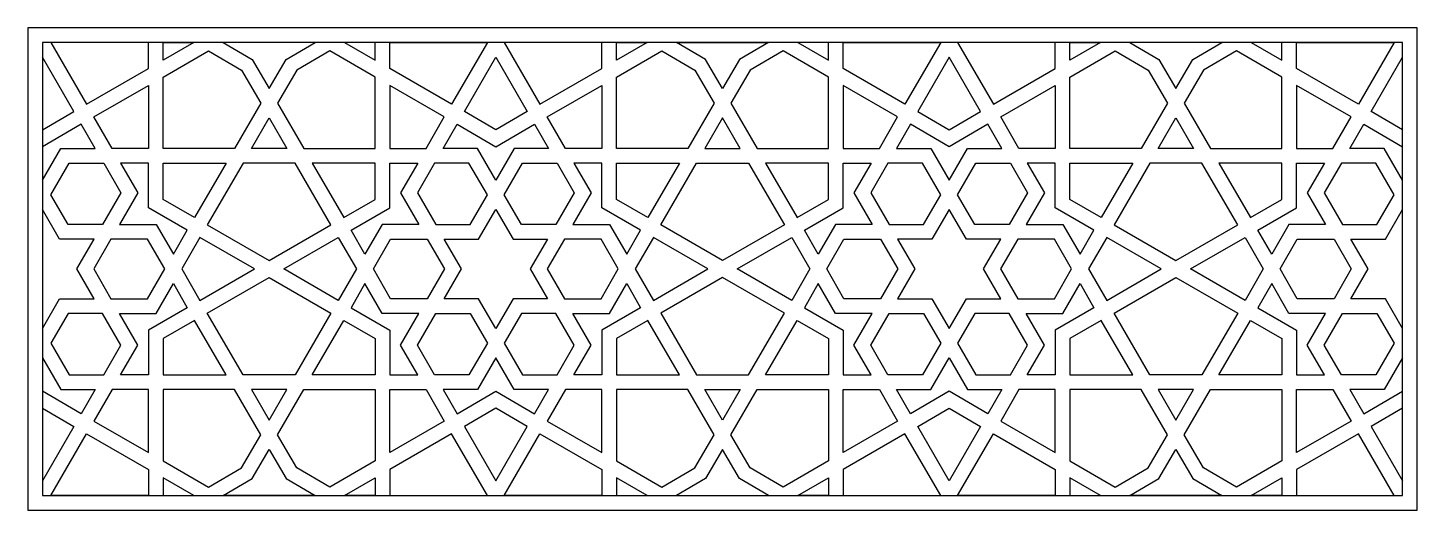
# Model space of a CAD drawing. Header units: millimetres. Extents: x 15048 to 19782, y 3631 to 5275.
import ezdxf

# ---------------------------------------------------------------- set-up
doc = ezdxf.new("R2010")
doc.units = ezdxf.units.MM
doc.layers.get('0').update_dxf_attribs({"color": 1, "true_color": 0xff0000})

msp = doc.modelspace()

# ---------------------------------------------------------------- linework, layer by layer
for points in [[(15048.4, 3630.6), (19782.3, 3630.6), (19782.3, 5275.2), (15048.4, 5275.2)], [(15098.4, 3680.6), (19732.3, 3680.6), (19732.3, 5225.2), (15098.4, 5225.2)], [(15127.2, 5225.2), (15248.9, 5014.5), (15459.5, 5136.2), (15459.5, 5225.2)], [(15509.5, 5225.2), (15613.7, 5225.2), (15509.5, 5165)], [(15870.7, 5225.2), (15713.7, 5225.2), (15812.8, 5167.3), (15870.7, 5068.3), (15928.6, 5167.3), (16027.6, 5225.2)], [(16231.8, 5225.2), (16127.6, 5225.2), (16231.8, 5165)], [(16614.1, 5225.2), (16492.5, 5014.5), (16281.8, 5136.2), (16281.8, 5225.2)], [(16671.9, 5225.2), (16793.5, 5014.5), (17004.2, 5136.2), (17004.2, 5225.2)], [(17054.2, 5225.2), (17158.4, 5225.2), (17054.2, 5165)], [(17415.3, 5225.2), (17572.3, 5225.2), (17473.2, 5167.3), (17415.3, 5068.3), (17357.4, 5167.3), (17258.4, 5225.2)], [(17776.5, 5225.2), (17672.3, 5225.2), (17776.5, 5165)], [(18158.8, 5225.2), (18037.1, 5014.5), (17826.5, 5136.2), (17826.5, 5225.2)], [(18216.5, 5225.2), (18338.1, 5014.5), (18548.8, 5136.2), (18548.8, 5225.2)], [(18598.8, 5225.2), (18703, 5225.2), (18598.8, 5165)], [(18960, 5225.2), (18803, 5225.2), (18902, 5167.3), (18960, 5068.3), (19017.9, 5167.3), (19116.9, 5225.2)], [(19321.1, 5225.2), (19216.9, 5225.2), (19321.1, 5165)], [(19703.4, 5225.2), (19581.8, 5014.5), (19371.1, 5136.2), (19371.1, 5225.2)], [(15752.8, 4864), (15509.5, 4864), (15509.5, 5107.3), (15663.9, 5196.4), (15776.2, 5130.7), (15841.9, 5018.4)], [(15988.6, 4864), (16231.8, 4864), (16231.8, 5107.3), (16077.5, 5196.4), (15965.2, 5130.7), (15899.5, 5018.4)], [(16643, 5175.2), (16750.2, 4989.5), (16643, 4927.6), (16535.8, 4989.5)], [(17297.4, 4864), (17054.2, 4864), (17054.2, 5107.3), (17208.5, 5196.4), (17320.9, 5130.7), (17386.6, 5018.4)], [(17533.2, 4864), (17776.5, 4864), (17776.5, 5107.3), (17622.1, 5196.4), (17509.8, 5130.7), (17444.1, 5018.4)], [(18187.6, 4927.6), (18294.8, 4989.5), (18187.6, 5175.2), (18080.4, 4989.5)], [(18842.1, 4864), (18598.8, 4864), (18598.8, 5107.3), (18753.2, 5196.4), (18865.5, 5130.7), (18931.2, 5018.4)], [(19077.9, 4864), (19321.1, 4864), (19321.1, 5107.3), (19166.7, 5196.4), (19054.4, 5130.7), (18988.7, 5018.4)], [(15459.5, 4864), (15335.8, 4864), (15273.9, 4971.2), (15459.5, 5078.4)], [(16281.8, 4864), (16405.6, 4864), (16467.5, 4971.2), (16281.8, 5078.4)], [(17004.2, 4864), (16880.4, 4864), (16818.5, 4971.2), (17004.2, 5078.4)], [(17826.5, 4864), (17950.3, 4864), (18012.1, 4971.2), (17826.5, 5078.4)], [(18548.8, 4864), (18425, 4864), (18363.1, 4971.2), (18548.8, 5078.4)], [(19371.1, 4864), (19494.9, 4864), (19556.8, 4971.2), (19371.1, 5078.4)], [(15870.7, 4968.3), (15930.9, 4864), (15870.7, 4864), (15810.5, 4864)], [(16643, 4755.8), (16580.5, 4864), (16463.4, 4864), (16510.8, 4946.2), (16643, 4869.9), (16775.2, 4946.2), (16822.7, 4864), (16705.5, 4864)], [(17415.3, 4968.3), (17355.2, 4864), (17415.3, 4864), (17475.5, 4864)], [(18187.6, 4755.8), (18250.1, 4864), (18367.3, 4864), (18319.8, 4946.2), (18187.6, 4869.9), (18055.4, 4946.2), (18008, 4864), (18125.1, 4864)], [(18960, 4968.3), (19020.1, 4864), (18960, 4864), (18899.8, 4864)], [(15365.5, 4712.6), (15303, 4604.3), (15185.8, 4604.3), (15127.2, 4705.8), (15189.7, 4814), (15306.9, 4814)], [(15591.7, 4585.1), (15459.5, 4661.4), (15459.5, 4814), (15364.6, 4814), (15423.2, 4712.6), (15360.7, 4604.3), (15485.7, 4604.3), (15544.3, 4502.9)], [(15616.7, 4628.4), (15509.5, 4690.3), (15509.5, 4814), (15723.9, 4814)], [(15870.7, 4481.8), (16081.4, 4603.4), (15959.7, 4814), (15870.7, 4814), (15781.7, 4814), (15660, 4603.4)], [(16124.7, 4628.4), (16231.8, 4690.3), (16231.8, 4814), (16017.5, 4814)], [(16149.7, 4585.1), (16281.8, 4661.4), (16281.8, 4814), (16376.8, 4814), (16318.2, 4712.6), (16380.7, 4604.3), (16255.7, 4604.3), (16197.1, 4502.9)], [(16375.9, 4712.6), (16438.4, 4604.3), (16555.6, 4604.3), (16614.1, 4705.8), (16551.6, 4814), (16434.5, 4814)], [(16910.1, 4712.6), (16847.6, 4604.3), (16730.4, 4604.3), (16671.9, 4705.8), (16734.4, 4814), (16851.5, 4814)], [(17136.4, 4585.1), (17004.2, 4661.4), (17004.2, 4814), (16909.3, 4814), (16967.8, 4712.6), (16905.3, 4604.3), (17030.3, 4604.3), (17088.9, 4502.9)], [(17161.4, 4628.4), (17054.2, 4690.3), (17054.2, 4814), (17268.6, 4814)], [(17415.3, 4481.8), (17204.7, 4603.4), (17326.3, 4814), (17415.3, 4814), (17504.4, 4814), (17626, 4603.4)], [(17669.3, 4628.4), (17776.5, 4690.3), (17776.5, 4814), (17562.1, 4814)], [(17694.3, 4585.1), (17826.5, 4661.4), (17826.5, 4814), (17921.4, 4814), (17862.8, 4712.6), (17925.3, 4604.3), (17800.3, 4604.3), (17741.7, 4502.9)], [(17920.6, 4712.6), (17983.1, 4604.3), (18100.2, 4604.3), (18158.8, 4705.8), (18096.3, 4814), (17979.1, 4814)], [(18454.7, 4712.6), (18392.2, 4604.3), (18275.1, 4604.3), (18216.5, 4705.8), (18279, 4814), (18396.2, 4814)], [(18681, 4585.1), (18548.8, 4661.4), (18548.8, 4814), (18453.9, 4814), (18512.5, 4712.6), (18450, 4604.3), (18575, 4604.3), (18633.5, 4502.9)], [(18706, 4628.4), (18598.8, 4690.3), (18598.8, 4814), (18813.2, 4814)], [(18960, 4481.8), (19170.6, 4603.4), (19049, 4814), (18960, 4814), (18870.9, 4814), (18749.3, 4603.4)], [(19213.9, 4628.4), (19321.1, 4690.3), (19321.1, 4814), (19106.7, 4814)], [(19238.9, 4585.1), (19371.1, 4661.4), (19371.1, 4814), (19466, 4814), (19407.5, 4712.6), (19470, 4604.3), (19345, 4604.3), (19286.4, 4502.9)], [(19465.2, 4712.6), (19527.7, 4604.3), (19644.8, 4604.3), (19703.4, 4705.8), (19640.9, 4814), (19523.8, 4814)], [(16643, 4250), (16584.4, 4351.4), (16467.3, 4351.4), (16525.9, 4452.9), (16467.3, 4554.3), (16584.4, 4554.3), (16643, 4655.8), (16701.6, 4554.3), (16818.7, 4554.3), (16760.1, 4452.9), (16818.7, 4351.4), (16701.6, 4351.4)], [(18187.6, 4250), (18246.2, 4351.4), (18363.4, 4351.4), (18304.8, 4452.9), (18363.4, 4554.3), (18246.2, 4554.3), (18187.6, 4655.8), (18129.1, 4554.3), (18011.9, 4554.3), (18070.5, 4452.9), (18011.9, 4351.4), (18129.1, 4351.4)], [(15273.2, 4452.9), (15331.8, 4351.4), (15456.8, 4351.4), (15515.4, 4452.9), (15456.8, 4554.3), (15331.8, 4554.3)], [(15573.1, 4452.9), (15635, 4345.7), (15820.7, 4452.9), (15635, 4560.1)], [(16168.2, 4452.9), (16106.4, 4345.7), (15920.7, 4452.9), (16106.4, 4560.1)], [(16468.1, 4452.9), (16409.6, 4351.4), (16284.5, 4351.4), (16226, 4452.9), (16284.5, 4554.3), (16409.6, 4554.3)], [(16817.9, 4452.9), (16876.5, 4351.4), (17001.5, 4351.4), (17060, 4452.9), (17001.5, 4554.3), (16876.5, 4554.3)], [(17117.8, 4452.9), (17179.7, 4345.7), (17365.3, 4452.9), (17179.7, 4560.1)], [(17712.9, 4452.9), (17651, 4345.7), (17465.3, 4452.9), (17651, 4560.1)], [(18012.8, 4452.9), (17954.2, 4351.4), (17829.2, 4351.4), (17770.6, 4452.9), (17829.2, 4554.3), (17954.2, 4554.3)], [(18362.5, 4452.9), (18421.1, 4351.4), (18546.1, 4351.4), (18604.7, 4452.9), (18546.1, 4554.3), (18421.1, 4554.3)], [(18662.4, 4452.9), (18724.3, 4345.7), (18910, 4452.9), (18724.3, 4560.1)], [(19257.5, 4452.9), (19195.6, 4345.7), (19010, 4452.9), (19195.6, 4560.1)], [(19557.4, 4452.9), (19498.8, 4351.4), (19373.8, 4351.4), (19315.2, 4452.9), (19373.8, 4554.3), (19498.8, 4554.3)], [(15591.7, 4320.7), (15459.5, 4244.4), (15459.5, 4091.7), (15364.6, 4091.7), (15423.2, 4193.2), (15360.7, 4301.4), (15485.7, 4301.4), (15544.3, 4402.9)], [(15870.7, 4424), (16081.4, 4302.4), (15959.7, 4091.7), (15870.7, 4091.7), (15781.7, 4091.7), (15660, 4302.4)], [(16149.7, 4320.7), (16281.8, 4244.4), (16281.8, 4091.7), (16376.8, 4091.7), (16318.2, 4193.2), (16380.7, 4301.4), (16255.7, 4301.4), (16197.1, 4402.9)], [(17136.4, 4320.7), (17004.2, 4244.4), (17004.2, 4091.7), (16909.3, 4091.7), (16967.8, 4193.2), (16905.3, 4301.4), (17030.3, 4301.4), (17088.9, 4402.9)], [(17415.3, 4424), (17204.7, 4302.4), (17326.3, 4091.7), (17415.3, 4091.7), (17504.4, 4091.7), (17626, 4302.4)], [(17694.3, 4320.7), (17826.5, 4244.4), (17826.5, 4091.7), (17921.4, 4091.7), (17862.8, 4193.2), (17925.3, 4301.4), (17800.3, 4301.4), (17741.7, 4402.9)], [(18681, 4320.7), (18548.8, 4244.4), (18548.8, 4091.7), (18453.9, 4091.7), (18512.5, 4193.2), (18450, 4301.4), (18575, 4301.4), (18633.5, 4402.9)], [(18960, 4424), (19170.6, 4302.4), (19049, 4091.7), (18960, 4091.7), (18870.9, 4091.7), (18749.3, 4302.4)], [(19238.9, 4320.7), (19371.1, 4244.4), (19371.1, 4091.7), (19466, 4091.7), (19407.5, 4193.2), (19470, 4301.4), (19345, 4301.4), (19286.4, 4402.9)], [(15365.5, 4193.2), (15303, 4301.4), (15185.8, 4301.4), (15127.2, 4200), (15189.7, 4091.7), (15306.9, 4091.7)], [(15616.7, 4277.4), (15509.5, 4215.5), (15509.5, 4091.7), (15723.9, 4091.7)], [(16124.7, 4277.4), (16231.8, 4215.5), (16231.8, 4091.7), (16017.5, 4091.7)], [(16375.9, 4193.2), (16438.4, 4301.4), (16555.6, 4301.4), (16614.1, 4200), (16551.6, 4091.7), (16434.5, 4091.7)], [(16910.1, 4193.2), (16847.6, 4301.4), (16730.4, 4301.4), (16671.9, 4200), (16734.4, 4091.7), (16851.5, 4091.7)], [(17161.4, 4277.4), (17054.2, 4215.5), (17054.2, 4091.7), (17268.6, 4091.7)], [(17669.3, 4277.4), (17776.5, 4215.5), (17776.5, 4091.7), (17562.1, 4091.7)], [(17920.6, 4193.2), (17983.1, 4301.4), (18100.2, 4301.4), (18158.8, 4200), (18096.3, 4091.7), (17979.1, 4091.7)], [(18454.7, 4193.2), (18392.2, 4301.4), (18275.1, 4301.4), (18216.5, 4200), (18279, 4091.7), (18396.2, 4091.7)], [(18706, 4277.4), (18598.8, 4215.5), (18598.8, 4091.7), (18813.2, 4091.7)], [(19213.9, 4277.4), (19321.1, 4215.5), (19321.1, 4091.7), (19106.7, 4091.7)], [(19465.2, 4193.2), (19527.7, 4301.4), (19644.8, 4301.4), (19703.4, 4200), (19640.9, 4091.7), (19523.8, 4091.7)], [(16643, 4150), (16580.5, 4041.7), (16463.4, 4041.7), (16510.8, 3959.5), (16643, 4035.9), (16775.2, 3959.5), (16822.7, 4041.7), (16705.5, 4041.7)], [(18187.6, 4150), (18250.1, 4041.7), (18367.3, 4041.7), (18319.8, 3959.5), (18187.6, 4035.9), (18055.4, 3959.5), (18008, 4041.7), (18125.1, 4041.7)], [(15459.5, 4041.7), (15335.8, 4041.7), (15273.9, 3934.5), (15459.5, 3827.3)], [(15752.8, 4041.7), (15509.5, 4041.7), (15509.5, 3798.5), (15663.9, 3709.3), (15776.2, 3775), (15841.9, 3887.3)], [(15870.7, 4041.7), (15810.5, 4041.7), (15870.7, 3937.5), (15930.9, 4041.7)], [(15988.6, 4041.7), (16231.8, 4041.7), (16231.8, 3798.5), (16077.5, 3709.3), (15965.2, 3775), (15899.5, 3887.3)], [(16281.8, 4041.7), (16405.6, 4041.7), (16467.5, 3934.5), (16281.8, 3827.3)], [(17004.2, 4041.7), (16880.4, 4041.7), (16818.5, 3934.5), (17004.2, 3827.3)], [(17297.4, 4041.7), (17054.2, 4041.7), (17054.2, 3798.5), (17208.5, 3709.3), (17320.9, 3775), (17386.6, 3887.3)], [(17415.3, 4041.7), (17475.5, 4041.7), (17415.3, 3937.5), (17355.2, 4041.7)], [(17533.2, 4041.7), (17776.5, 4041.7), (17776.5, 3798.5), (17622.1, 3709.3), (17509.8, 3775), (17444.1, 3887.3)], [(17826.5, 4041.7), (17950.3, 4041.7), (18012.1, 3934.5), (17826.5, 3827.3)], [(18548.8, 4041.7), (18425, 4041.7), (18363.1, 3934.5), (18548.8, 3827.3)], [(18842.1, 4041.7), (18598.8, 4041.7), (18598.8, 3798.5), (18753.2, 3709.3), (18865.5, 3775), (18931.2, 3887.3)], [(18960, 4041.7), (18899.8, 4041.7), (18960, 3937.5), (19020.1, 4041.7)], [(19077.9, 4041.7), (19321.1, 4041.7), (19321.1, 3798.5), (19166.7, 3709.3), (19054.4, 3775), (18988.7, 3887.3)], [(19371.1, 4041.7), (19494.9, 4041.7), (19556.8, 3934.5), (19371.1, 3827.3)], [(16643, 3978.1), (16535.8, 3916.2), (16643, 3730.6), (16750.2, 3916.2)], [(18187.6, 3730.6), (18080.4, 3916.2), (18187.6, 3978.1), (18294.8, 3916.2)], [(15127.2, 3680.6), (15248.9, 3891.2), (15459.5, 3769.6), (15459.5, 3680.6)], [(16614.1, 3680.6), (16492.5, 3891.2), (16281.8, 3769.6), (16281.8, 3680.6)], [(16671.9, 3680.6), (16793.5, 3891.2), (17004.2, 3769.6), (17004.2, 3680.6)], [(18158.8, 3680.6), (18037.1, 3891.2), (17826.5, 3769.6), (17826.5, 3680.6)], [(18216.5, 3680.6), (18338.1, 3891.2), (18548.8, 3769.6), (18548.8, 3680.6)], [(19703.4, 3680.6), (19581.8, 3891.2), (19371.1, 3769.6), (19371.1, 3680.6)], [(15870.7, 3680.6), (15713.7, 3680.6), (15812.8, 3738.5), (15870.7, 3837.5), (15928.6, 3738.5), (16027.6, 3680.6)], [(17415.3, 3680.6), (17572.3, 3680.6), (17473.2, 3738.5), (17415.3, 3837.5), (17357.4, 3738.5), (17258.4, 3680.6)], [(18960, 3680.6), (18803, 3680.6), (18902, 3738.5), (18960, 3837.5), (19017.9, 3738.5), (19116.9, 3680.6)], [(15509.5, 3680.6), (15613.7, 3680.6), (15509.5, 3740.7)], [(16231.8, 3680.6), (16127.6, 3680.6), (16231.8, 3740.7)], [(17054.2, 3680.6), (17158.4, 3680.6), (17054.2, 3740.7)], [(17776.5, 3680.6), (17672.3, 3680.6), (17776.5, 3740.7)], [(18598.8, 3680.6), (18703, 3680.6), (18598.8, 3740.7)], [(19321.1, 3680.6), (19216.9, 3680.6), (19321.1, 3740.7)]]:
    msp.add_lwpolyline(points, close=True)
for points in [[(15098.4, 4927.6), (15205.6, 4989.5), (15098.4, 5175.2)], [(19732.3, 4927.6), (19625.1, 4989.5), (19732.3, 5175.2)], [(15098.4, 4755.8), (15160.9, 4864), (15278, 4864), (15230.6, 4946.2), (15098.4, 4869.9)], [(19732.3, 4755.8), (19669.8, 4864), (19552.6, 4864), (19600.1, 4946.2), (19732.3, 4869.9)], [(15098.4, 4250), (15156.9, 4351.4), (15274.1, 4351.4), (15215.5, 4452.9), (15274.1, 4554.3), (15156.9, 4554.3), (15098.4, 4655.8)], [(19732.3, 4250), (19673.7, 4351.4), (19556.6, 4351.4), (19615.1, 4452.9), (19556.6, 4554.3), (19673.7, 4554.3), (19732.3, 4655.8)], [(15098.4, 4150), (15160.9, 4041.7), (15278, 4041.7), (15230.6, 3959.5), (15098.4, 4035.9)], [(19732.3, 4150), (19669.8, 4041.7), (19552.6, 4041.7), (19600.1, 3959.5), (19732.3, 4035.9)], [(15098.4, 3978.1), (15205.6, 3916.2), (15098.4, 3730.6)], [(19732.3, 3978.1), (19625.1, 3916.2), (19732.3, 3730.6)]]:
    msp.add_lwpolyline(points)

doc.saveas('drawing.dxf')
